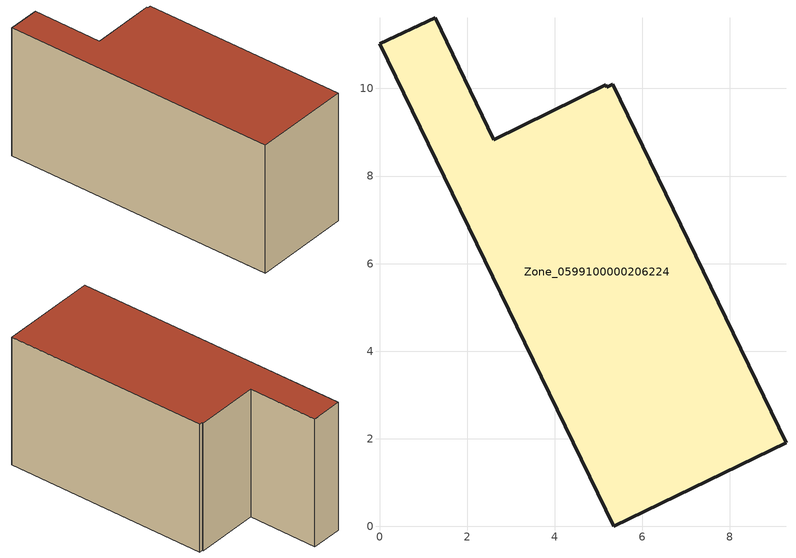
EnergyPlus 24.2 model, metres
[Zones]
Zone_0599100000206224
 floor ground (C_G): 9.28,1.91 5.35,0 0,11.02 1.27,11.62 2.61,8.83 5.17,10.09 5.19,10.03 5.33,10.09 z0
 wall outside (C_F): 1.27,11.62 0,11.02 5.35,0 9.28,1.91 5.33,10.09 5.19,10.03 5.17,10.09 2.61,8.83 1.27,11.62 z0:5.87
 roof outside (C_R): 5.19,10.03 5.17,10.09 2.61,8.83 1.27,11.62 0,11.02 5.35,0 9.28,1.91 5.33,10.09 z5.87
[BUILDING]
Pand.0599100000206224: North Axis=0; Terrain=City; Loads Convergence Tolerance Value=0.04; Temperature Convergence Tolerance Value=0.4; Solar Distribution=FullExterior; Maximum Number of Warmup Days=25; Minimum Number of Warmup Days=1
[Site:Location]
Rotterdam.The.Hague.AP_ZH_NLD Design_Conditions: Latitude=51.96; Longitude=4.45; Time Zone=1; Elevation=-4.5
[SITE:GROUNDTEMPERATURE:BUILDINGSURFACE]
18, 18, 18, 18, 18, 18, 18, 18, 18, 18, 18, 18
[MATERIAL] Thermal Absorptance=0.9; Solar Absorptance=0.7; Visible Absorptance=0.7
Name | Roughness | Thickness | Conductivity | Density | Specific Heat
G.TC.1946-1964 | MediumSmooth | 0.15 | 1 | 540 | 1210
F.TC.1946-1964 | Rough | 0.3 | 0.857143 | 1920 | 840
R.TC.1946-1964 | MediumRough | 0.2 | 0.235294 | 1500 | 1000
[CONSTRUCTION]
C_G: G.TC.1946-1964
C_F: F.TC.1946-1964
C_R: R.TC.1946-1964
[ZONE]
Zone_0599100000206224: Type=1; Multiplier=1; Ceiling Height=Autocalculate; Volume=Autocalculate; Floor Area=autocalculate; Part of Total Floor Area=Yes
[ZONEINFILTRATION:DESIGNFLOWRATE]
Infil_Zone_0599100000206224: Zone or ZoneList or Space or SpaceList=Zone_0599100000206224; Schedule=AlwaysOn; Design Flow Rate Calculation Method=Flow/Area; Flow Rate per Floor Area=0.003; Constant Term Coefficient=1; Temperature Term Coefficient=0; Velocity Term Coefficient=0; Velocity Squared Term Coefficient=0
[HVACTEMPLATE:ZONE:IDEALLOADSAIRSYSTEM]
Zone_0599100000206224: Maximum Heating Supply Air Temperature=50; Minimum Cooling Supply Air Temperature=13; Maximum Heating Supply Air Humidity Ratio=0.0156; Minimum Cooling Supply Air Humidity Ratio=0.0077; Heating Limit=NoLimit; Cooling Limit=NoLimit; Dehumidification Control Type=ConstantSensibleHeatRatio; Cooling Sensible Heat Ratio=0.7; Dehumidification Setpoint=60; Humidification Control Type=None; Humidification Setpoint=30; Outdoor Air Method=None; Outdoor Air Flow Rate per Person=0.00944; Outdoor Air Flow Rate per Zone Floor Area=0; Outdoor Air Flow Rate per Zone=0; Demand Controlled Ventilation Type=None; Outdoor Air Economizer Type=NoEconomizer; Heat Recovery Type=None; Sensible Heat Recovery Effectiveness=0.7; Latent Heat Recovery Effectiveness=0.65
[ZONECONTROL:THERMOSTAT]
ThermostatControl_Zone_0599100000206224: Zone or ZoneList=Zone_0599100000206224; Control Type Schedule=DualSetpointControlType; Control 1=Thermostat_Zone_0599100000206224; Temperature Difference Between Cutout And Setpoint=0
[THERMOSTATSETPOINT:DUALSETPOINT]
Thermostat_Zone_0599100000206224: Heating Setpoint Temperature Schedule=HeatingSetpoint_Zone_0599100000206224; Cooling Setpoint Temperature Schedule=CoolingSetpoint_Zone_0599100000206224
[SCHEDULE:COMPACT]
HeatingSetpoint_Zone_0599100000206224: Through: 12/31, For: AllDays, Until: 24:00, 21
CoolingSetpoint_Zone_0599100000206224: Through: 12/31, For: AllDays, Until: 24:00, 24
DualSetpointControlType: Through: 12/31, For: AllDays, Until: 24:00, 4
AlwaysOn: Through: 12/31, For: AllDays, Until: 24:00, 1
